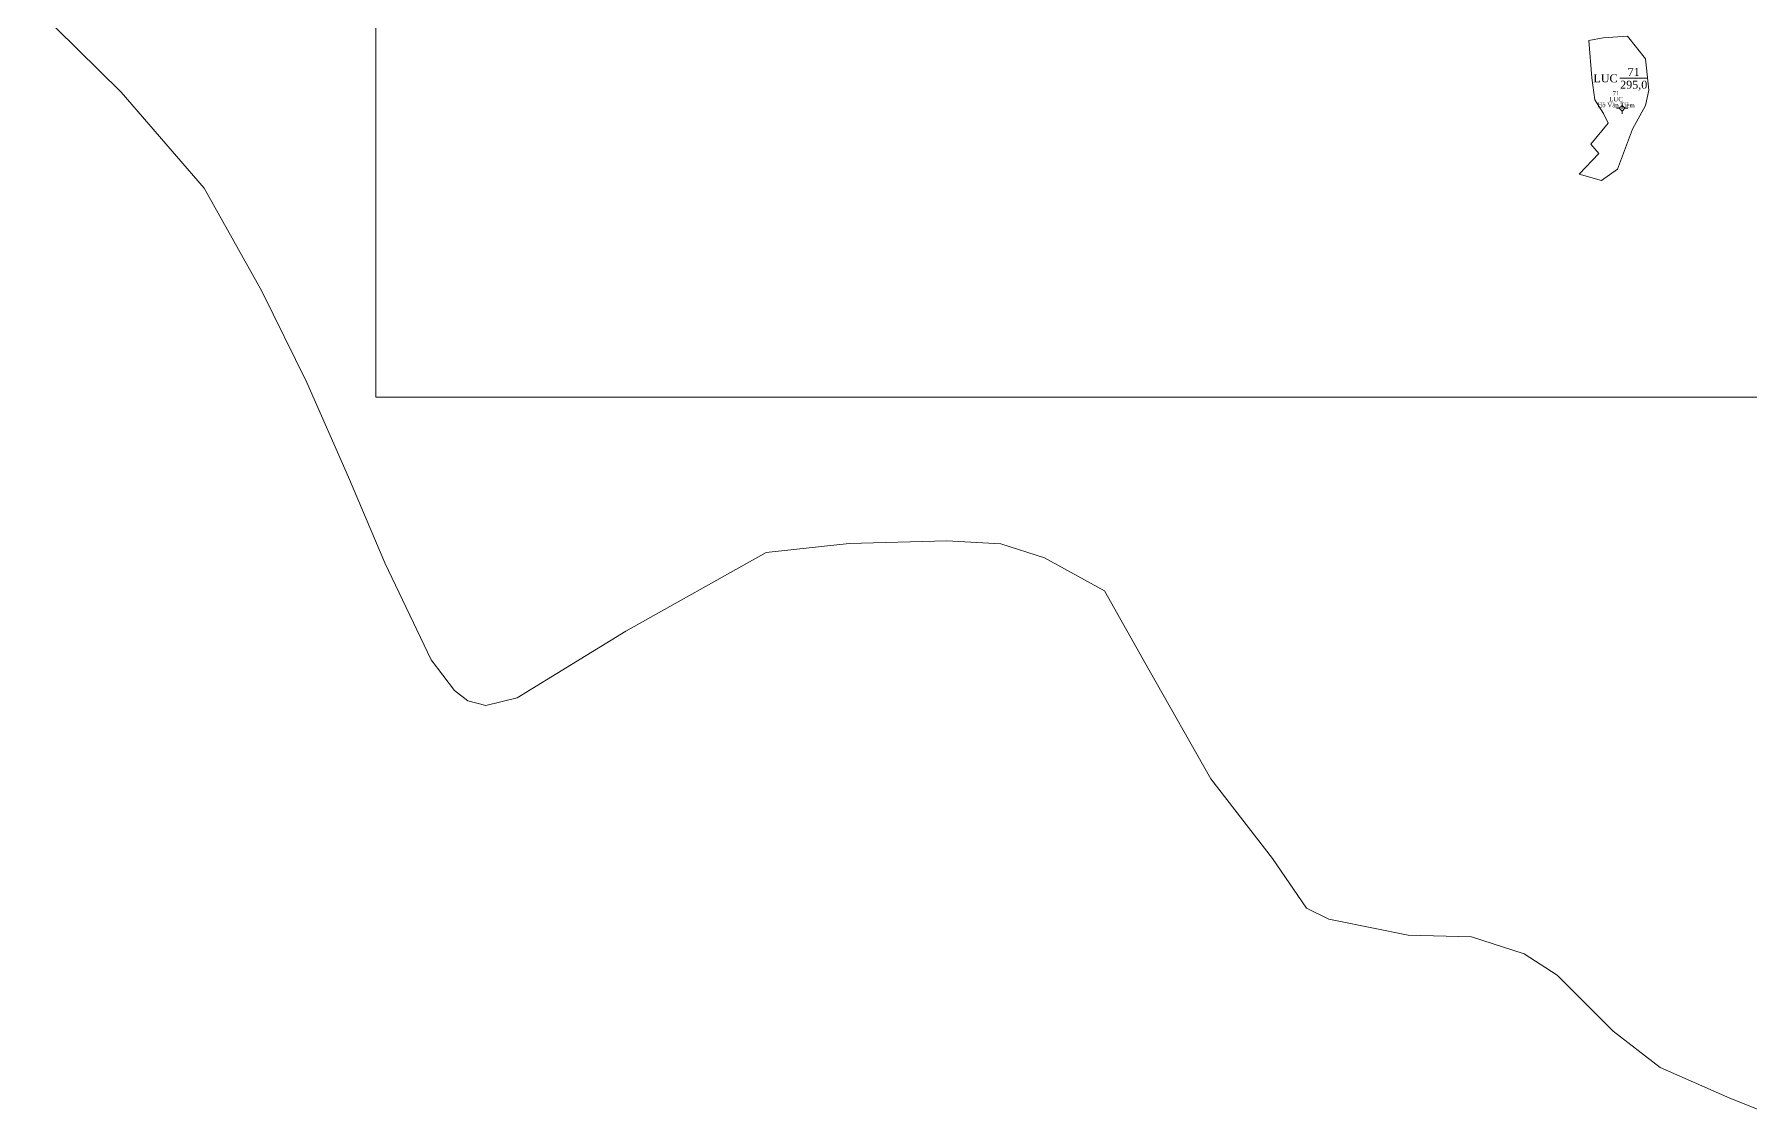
# Model space of a CAD drawing. Header units: metres. Extents: x 542180 to 550635, y 1840441 to 1846931.
# Drawn here: x 547479.6 to 547865.7, y 1840525.2 to 1840767.2 of the extents above; entities that cross this region are included whole.
import ezdxf
from ezdxf.enums import TextEntityAlignment as Align

# ---------------------------------------------------------------- set-up
doc = ezdxf.new("R2010")
doc.units = ezdxf.units.M
doc.header["$MEASUREMENT"] = 0
for name, color, linetype, lineweight in [('Level 10', 7, 'Continuous', 0), ('Level 11', 7, 'Continuous', 0), ('Level 13', 7, 'Continuous', 0), ('Level 15', 7, 'Continuous', 0), ('Level 2', 7, 'Continuous', 0), ('Level 4', 7, 'Continuous', 0), ('Level 62', 7, 'Continuous', 0)]:
    doc.layers.add(name, color=color, linetype=linetype, lineweight=lineweight)
doc.styles.add('Style-Times New Roman', font='times.ttf')

# ---------------------------------------------------------------- blocks, each defined once
blk = doc.blocks.new('CENTRD')
at = {"layer": 'Level 11', "linetype": 'Continuous', "lineweight": 0}
h = blk.add_hatch(color=1, dxfattribs=at)
edge = h.paths.add_edge_path()
edge.add_arc((0, 0), 1.5, 0, 360)
at = {"layer": 'Level 11', "color": 1, "linetype": 'Continuous', "lineweight": 0}
for p, q in [((-6.25, 0), (-12.5, 0)), ((0, 6.25), (-6.25, 0)), ((-6.25, 0), (0, -6.25)), ((0, 12.5), (0, 6.25)), ((6.25, 0), (0, 6.25)), ((0, -6.25), (6.25, 0)), ((12.5, 0), (6.25, 0)), ((0, -6.25), (0, -12.5))]:
    blk.add_line(p, q, dxfattribs=at)
blk = doc.blocks.new('N_THUA_330')
at = {"layer": 'Level 13', "color": 1, "linetype": 'Continuous', "lineweight": 0}
blk.add_line((-1.15653, 0), (5.01347, 0), dxfattribs=at)
at = {"layer": 'Level 13', "color": 5, "linetype": 'Continuous', "lineweight": 0, "style": 'Style-Times New Roman'}
blk.add_text('71', height=1.8, dxfattribs=at).set_placement((1.92847, 1.44), align=Align.MIDDLE_CENTER)
at = {"layer": 'Level 2', "color": 3, "linetype": 'Continuous', "lineweight": 0, "style": 'Style-Times New Roman'}
blk.add_text('LUC', height=1.8, dxfattribs=at).set_placement((-1.69653, 0), align=Align.MIDDLE_RIGHT)
at = {"layer": 'Level 4', "color": 1, "linetype": 'Continuous', "lineweight": 0, "style": 'Style-Times New Roman'}
blk.add_text('295,0', height=1.8, dxfattribs=at).set_placement((1.92847, -1.44), align=Align.MIDDLE_CENTER)

msp = doc.modelspace()

# ---------------------------------------------------------------- linework, layer by layer
at = {"layer": 'Level 10', "color": 7, "lineweight": 0, "flags": 128}
for points in [[(547867.95, 1840525.19), (547860.94, 1840528.01), (547845.33, 1840534.91), (547834.73, 1840543.04), (547822.14, 1840555.64), (547814.72, 1840560.44), (547802.84, 1840564.26), (547788.59, 1840564.65), (547772.27, 1840567.92), (547770.8, 1840568.21), (547765.75, 1840570.74), (547758.1, 1840581.86), (547744.26, 1840599.82), (547730.4, 1840624.24), (547720.34, 1840642.03), (547706.8, 1840649.51), (547696.98, 1840652.67), (547684.89, 1840653.34), (547662.93, 1840652.7), (547644.23, 1840650.7), (547612.64, 1840632.96), (547588.24, 1840618), (547581.15, 1840616.29), (547577.13, 1840617.3), (547574.1, 1840619.68), (547568.86, 1840626.58), (547558.47, 1840648.38), (547550.28, 1840667.63), (547540.92, 1840688.87), (547530.81, 1840709.47), (547517.85, 1840732.63), (547499.18, 1840754.21), (547479.63, 1840773.45)], [(547842.74, 1840754.61), (547841.99, 1840751.15), (547839.08, 1840745.89), (547835.72, 1840736.89), (547832.1, 1840734.32), (547827.1, 1840735.71), (547831.48, 1840740.41), (547829.72, 1840742.48), (547833.64, 1840747.24), (547832.59, 1840749.37), (547830.58, 1840752.48), (547829.96, 1840757.43), (547829.25, 1840765.78), (547832.47, 1840766.38), (547837.95, 1840766.79), (547841.97, 1840761.68), (547842.74, 1840754.61)]]:
    msp.add_lwpolyline(points, dxfattribs=at)
at = {"layer": 'Level 62', "color": 7, "linetype": 'Continuous', "lineweight": 0, "flags": 128}
msp.add_lwpolyline([(548078.7822, 1841263.1113), (547556.4625, 1841263.1113), (547556.4625, 1840685.6113), (548386.4625, 1840685.6113), (548386.4625, 1841127.8482)], dxfattribs=at)

# ---------------------------------------------------------------- block references
at = {"layer": 'Level 11', "color": 1, "linetype": 'Continuous', "lineweight": 0, "xscale": 0.1, "yscale": 0.1, "zscale": 0.1}
msp.add_blockref('CENTRD', (547836.74, 1840750.56), dxfattribs=at)
at = {"layer": 'Level 2', "color": 3, "linetype": 'Continuous', "lineweight": 0}
msp.add_blockref('N_THUA_330', (547837.417996, 1840757.295111), dxfattribs=at)

# ---------------------------------------------------------------- texts
at = {"layer": 'Level 15', "color": 1, "linetype": 'Continuous', "lineweight": 0, "insert": (547835.37176, 1840752.60799), "char_height": 1, "attachment_point": 5, "line_spacing_factor": 0.790495, "style": 'Style-Times New Roman'}
msp.add_mtext('71\\PLUC\\PHồ Văn Tiềm', dxfattribs=at)

doc.saveas('drawing.dxf')
